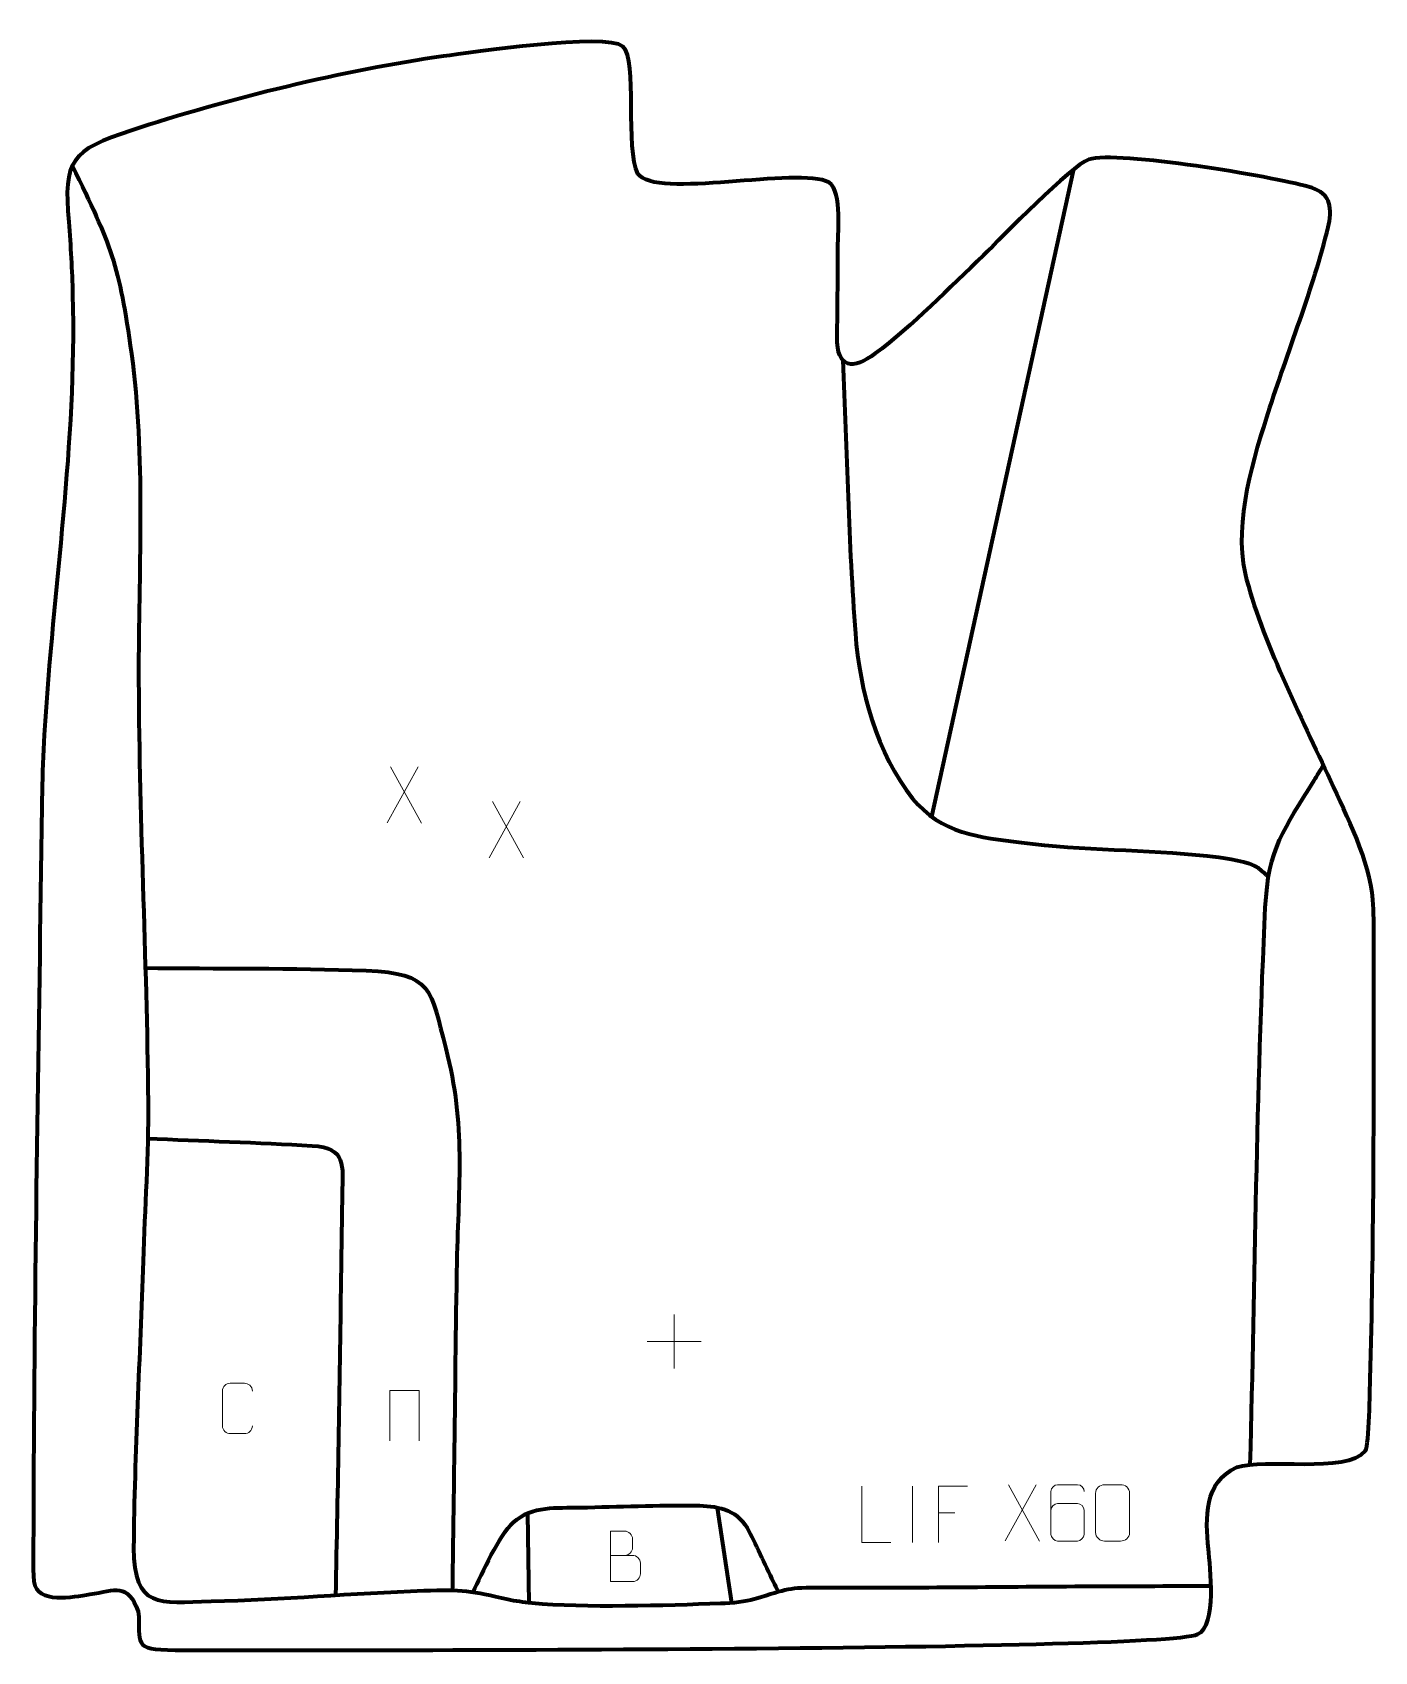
# Model space of a CAD drawing. Header units: millimetres. Extents: x 1040 to 1635, y 68 to 786.
import ezdxf

# ---------------------------------------------------------------- set-up
doc = ezdxf.new("R2010")
doc.units = ezdxf.units.MM
doc.header["$MEASUREMENT"] = 0
doc.layers.add('layer 2', color=7, linetype='Continuous')
doc.layers.add('layer 3', color=7, linetype='Continuous')

msp = doc.modelspace()

# ---------------------------------------------------------------- linework, layer by layer
at = {"layer": 'layer 2', "color": 142, "lineweight": 158}
for points, knots in [([(1057.7287, 726.5245), (1074.9482, 691.282), (1078.5369, 682.7469), (1083.9795, 643.1446), (1083.9795, 643.1446), (1090.0752, 597.9214), (1087.2765, 550.0864), (1087.1645, 504.3742), (1087.1645, 504.3742), (1087.1417, 439.9191), (1090.7733, 375.7266), (1091.353, 311.4051), (1091.353, 311.4051), (1091.5603, 288.3987), (1089.855, 264.0997), (1089.1303, 240.9218), (1089.1303, 240.9218), (1087.811, 198.7188), (1085.3246, 156.0039), (1084.935, 113.9121), (1084.935, 113.9121), (1085.0815, 86.7162), (1096.0604, 89.6041), (1119.2644, 90.1353), (1119.2644, 90.1353), (1150.8528, 90.8976), (1182.2319, 93.7551), (1213.6869, 94.9056), (1213.6869, 94.9056), (1230.2235, 95.5104), (1235.0332, 94.6761), (1250.9133, 91.0777), (1250.9133, 91.0777), (1254.1015, 90.3553), (1257.689, 89.837), (1261.5256, 89.4722), (1261.5256, 89.4722), (1284.9, 87.2499), (1320.6629, 88.4242), (1345.1399, 89.2853), (1345.1399, 89.2853), (1350.7765, 89.4835), (1356.1423, 90.0116), (1360.3088, 91.2447), (1360.3088, 91.2447), (1375.5175, 95.7458), (1374.3932, 96.4012), (1390.8166, 96.2906), (1390.8166, 96.2906), (1429.0785, 96.0329), (1467.546, 96.6699), (1505.8341, 96.8093), (1505.8341, 96.8093), (1524.7851, 96.8759), (1543.7361, 96.9407), (1562.6872, 97.0019)], [0, 0, 0, 0, 0.06666667, 0.06666667, 0.06666667, 0.06666667, 0.13333333, 0.13333333, 0.13333333, 0.13333333, 0.2, 0.2, 0.2, 0.2, 0.26666667, 0.26666667, 0.26666667, 0.26666667, 0.33333333, 0.33333333, 0.33333333, 0.33333333, 0.4, 0.4, 0.4, 0.4, 0.46666667, 0.46666667, 0.46666667, 0.46666667, 0.53333333, 0.53333333, 0.53333333, 0.53333333, 0.6, 0.6, 0.6, 0.6, 0.66666667, 0.66666667, 0.66666667, 0.66666667, 0.73333333, 0.73333333, 0.73333333, 0.73333333, 0.8, 0.8, 0.8, 0.8, 0.86666667, 0.86666667, 0.86666667, 0.86666667, 1, 1, 1, 1]), ([(1399.4028, 640.3145), (1401.1939, 600.0081), (1401.9573, 559.2935), (1404.967, 519.091), (1404.967, 519.091), (1406.8352, 494.1341), (1414.5462, 465.8937), (1430.3614, 446.051), (1430.3614, 446.051), (1442.9017, 430.3171), (1460.026, 428.8656), (1478.5697, 426.5239), (1478.5697, 426.5239), (1505.8589, 422.9826), (1533.568, 423.466), (1560.9988, 420.6254), (1560.9988, 420.6254), (1567.5693, 419.9087), (1575.8633, 418.8801), (1581.9356, 416.2298), (1581.9356, 416.2298), (1581.9356, 416.2298), (1582.7303, 415.8122), (1582.7303, 415.8122), (1582.7303, 415.8122), (1584.4546, 414.6503), (1586.1163, 413.1216), (1587.6608, 411.7238)], [0, 0, 0, 0, 0.125, 0.125, 0.125, 0.125, 0.25, 0.25, 0.25, 0.25, 0.375, 0.375, 0.375, 0.375, 0.5, 0.5, 0.5, 0.5, 0.625, 0.625, 0.625, 0.625, 0.75, 0.75, 0.75, 0.75, 1, 1, 1, 1]), ([(1580.1004, 150.7504), (1582.2332, 232.8222), (1582.8249, 315.7011), (1586.7501, 397.6303), (1586.7501, 397.6303), (1588.0169, 424.071), (1595.1762, 432.4439), (1608.3833, 453.9923), (1608.3833, 453.9923), (1609.7515, 456.2351), (1611.1296, 458.4714), (1612.51, 460.7068)], [0, 0, 0, 0, 0.25, 0.25, 0.25, 0.25, 0.5, 0.5, 0.5, 0.5, 1, 1, 1, 1]), ([(1089.519, 370.9208), (1122.2322, 370.5521), (1155.3564, 370.9605), (1188.0079, 369.7009), (1188.0079, 369.7009), (1217.7386, 368.554), (1216.4854, 361.6193), (1223.3624, 335.1809), (1223.3624, 335.1809), (1232.2493, 301.0155), (1228.9504, 275.0374), (1228.2484, 240.7236), (1228.2484, 240.7236), (1227.691, 211.2183), (1227.4383, 181.7071), (1227.038, 152.1992), (1227.038, 152.1992), (1226.9208, 143.6826), (1226.8034, 135.166), (1226.6861, 126.6493), (1226.6861, 126.6493), (1226.5481, 116.6298), (1226.4101, 106.6103), (1226.2721, 96.5908), (1226.2721, 96.5908), (1226.2721, 96.5908), (1226.2513, 95.0879), (1226.2513, 95.0879)], [0, 0, 0, 0, 0.125, 0.125, 0.125, 0.125, 0.25, 0.25, 0.25, 0.25, 0.375, 0.375, 0.375, 0.375, 0.5, 0.5, 0.5, 0.5, 0.625, 0.625, 0.625, 0.625, 0.75, 0.75, 0.75, 0.75, 1, 1, 1, 1]), ([(1090.8327, 295.3449), (1115.1418, 294.2462), (1139.9227, 293.567), (1164.1521, 292.1226), (1164.1521, 292.1226), (1179.4897, 291.2083), (1177.5709, 283.2824), (1177.4196, 270.7272), (1177.4196, 270.7272), (1177.2933, 260.2638), (1177.0881, 249.8193), (1176.9469, 239.3599), (1176.9469, 239.3599), (1176.9469, 239.3599), (1176.9276, 237.9224), (1176.9276, 237.9224), (1176.9276, 237.9224), (1176.3163, 189.5228), (1175.4248, 141.0972), (1174.4704, 92.7016)], [0, 0, 0, 0, 0.16666667, 0.16666667, 0.16666667, 0.16666667, 0.33333333, 0.33333333, 0.33333333, 0.33333333, 0.5, 0.5, 0.5, 0.5, 0.66666667, 0.66666667, 0.66666667, 0.66666667, 1, 1, 1, 1]), ([(1235.4479, 94.4189), (1239.4436, 102.3157), (1247.132, 119.6659), (1253.2388, 125.0924), (1253.2388, 125.0924), (1261.943, 132.8271), (1272.3313, 131.4399), (1283.1306, 131.7046), (1283.1306, 131.7046), (1299.8038, 132.106), (1317.5516, 132.8302), (1334.14, 132.6138), (1334.14, 132.6138), (1343.0727, 132.4972), (1352.1319, 131.1278), (1356.9295, 122.7721), (1356.9295, 122.7721), (1360.8179, 116), (1364.9007, 106.2712), (1368.5485, 98.8746), (1368.5485, 98.8746), (1369.2574, 97.4369), (1369.9664, 95.9994), (1370.6753, 94.5617)], [0, 0, 0, 0, 0.14285714, 0.14285714, 0.14285714, 0.14285714, 0.28571429, 0.28571429, 0.28571429, 0.28571429, 0.42857143, 0.42857143, 0.42857143, 0.42857143, 0.57142857, 0.57142857, 0.57142857, 0.57142857, 0.71428571, 0.71428571, 0.71428571, 0.71428571, 1, 1, 1, 1])]:
    msp.add_open_spline(points, degree=3, knots=knots, dxfattribs=at)
for points in [[(1438.739, 437.3501), (1438.739, 437.3501), (1501.8851, 724.9867), (1501.8851, 724.9867)], [(1343.6933, 131.5962), (1343.6933, 131.5962), (1350.0803, 89.5427), (1350.0803, 89.5427)], [(1259.5425, 129.1299), (1259.5425, 129.1299), (1260.1294, 89.1567), (1260.1294, 89.1567)]]:
    msp.add_open_spline(points, degree=3, dxfattribs=at)
at = {"layer": 'layer 2', "color": 250, "lineweight": 9}
for points in [[(1211.0827, 460.0552), (1211.0827, 460.0552), (1197.3421, 435.1594), (1197.3421, 435.1594)], [(1198.7967, 460.0552), (1198.7967, 460.0552), (1212.5373, 435.1017), (1212.5373, 435.1017)], [(1256.3417, 444.6865), (1256.3417, 444.6865), (1242.6011, 419.7907), (1242.6011, 419.7907)], [(1244.0557, 444.6865), (1244.0557, 444.6865), (1257.7963, 419.733), (1257.7963, 419.733)], [(1324.6441, 217.2648), (1324.6441, 217.2648), (1324.6441, 193.2869), (1324.6441, 193.2869)], [(1312.6552, 205.2758), (1312.6552, 205.2758), (1336.6331, 205.2758), (1336.6331, 205.2758)], [(1430.2946, 141.2301), (1430.2946, 141.2301), (1430.2946, 116.256), (1430.2946, 116.256)], [(1485.1687, 141.8169), (1485.1687, 141.8169), (1471.4281, 116.9211), (1471.4281, 116.9211)], [(1472.8827, 141.8169), (1472.8827, 141.8169), (1486.6233, 116.8634), (1486.6233, 116.8634)], [(1441.8576, 129.3401), (1441.8576, 129.3401), (1449.0257, 129.3401), (1449.0257, 129.3401)]]:
    msp.add_open_spline(points, degree=3, dxfattribs=at)
for points, knots in [([(1137.6177, 167.8866), (1137.4925, 165.8056), (1135.9903, 164.4804), (1134.0666, 164.4707), (1134.0666, 164.4707), (1131.978, 164.471), (1129.8894, 164.471), (1127.8011, 164.4707), (1127.8011, 164.4707), (1126.0769, 164.3763), (1124.3105, 166.0642), (1124.3205, 167.871), (1124.3205, 167.871), (1124.3209, 173.0392), (1124.3209, 178.2069), (1124.3205, 183.3743), (1124.3205, 183.3743), (1124.3243, 185.2894), (1125.8888, 186.8293), (1127.8167, 186.8172), (1127.8167, 186.8172), (1129.8997, 186.8172), (1131.9832, 186.8172), (1134.0666, 186.8172), (1134.0666, 186.8172), (1135.8101, 186.849), (1137.5938, 185.5131), (1137.6177, 183.3297)], [0, 0, 0, 0, 0.125, 0.125, 0.125, 0.125, 0.25, 0.25, 0.25, 0.25, 0.375, 0.375, 0.375, 0.375, 0.5, 0.5, 0.5, 0.5, 0.625, 0.625, 0.625, 0.625, 0.75, 0.75, 0.75, 0.75, 1, 1, 1, 1]), ([(1198.4933, 161.2922), (1198.4933, 161.2922), (1198.4933, 183.6425), (1198.4933, 183.6425), (1198.4933, 183.6425), (1198.4933, 183.6425), (1211.6116, 183.6425), (1211.6116, 183.6425), (1211.6116, 183.6425), (1211.6116, 183.6425), (1211.6116, 161.2922), (1211.6116, 161.2922)], [0, 0, 0, 0, 0.25, 0.25, 0.25, 0.25, 0.5, 0.5, 0.5, 0.5, 1, 1, 1, 1]), ([(1420.7691, 116.2662), (1420.7691, 116.2662), (1407.82, 116.2662), (1407.82, 116.2662), (1407.82, 116.2662), (1407.82, 116.2662), (1407.82, 141.2198), (1407.82, 141.2198)], [0, 0, 0, 0, 0.33333333, 0.33333333, 0.33333333, 0.33333333, 1, 1, 1, 1]), ([(1454.7316, 141.2198), (1454.7316, 141.2198), (1441.8576, 141.2198), (1441.8576, 141.2198), (1441.8576, 141.2198), (1441.8576, 141.2198), (1441.8576, 116.2662), (1441.8576, 116.2662)], [0, 0, 0, 0, 0.33333333, 0.33333333, 0.33333333, 0.33333333, 1, 1, 1, 1]), ([(1506.4557, 138.8808), (1506.4316, 140.2203), (1505.0754, 141.8735), (1503.5035, 141.8392), (1503.5035, 141.8392), (1500.5187, 141.8389), (1497.5335, 141.8389), (1494.5481, 141.8392), (1494.5481, 141.8392), (1493.329, 141.8541), (1491.6008, 140.4165), (1491.5958, 138.8808), (1491.5958, 138.8808), (1491.5961, 132.5203), (1491.5961, 126.1595), (1491.5958, 119.7988), (1491.5958, 119.7988), (1491.6005, 118.6359), (1493.329, 116.8648), (1494.5481, 116.8404), (1494.5481, 116.8404), (1497.5335, 116.8407), (1500.5187, 116.8407), (1503.5035, 116.8404), (1503.5035, 116.8404), (1504.7816, 116.8842), (1506.4513, 118.4987), (1506.4557, 119.7988), (1506.4557, 119.7988), (1506.4557, 123.3821), (1506.4557, 126.9652), (1506.4557, 130.5479), (1506.4557, 130.5479), (1506.4172, 132.0261), (1504.8345, 133.459), (1503.5035, 133.457), (1503.5035, 133.457), (1500.5187, 133.4573), (1497.5335, 133.4573), (1494.5481, 133.457), (1494.5481, 133.457), (1493.2186, 133.462), (1491.5756, 131.9547), (1491.6173, 130.5262)], [0, 0, 0, 0, 0.08333333, 0.08333333, 0.08333333, 0.08333333, 0.16666667, 0.16666667, 0.16666667, 0.16666667, 0.25, 0.25, 0.25, 0.25, 0.33333333, 0.33333333, 0.33333333, 0.33333333, 0.41666667, 0.41666667, 0.41666667, 0.41666667, 0.5, 0.5, 0.5, 0.5, 0.58333333, 0.58333333, 0.58333333, 0.58333333, 0.66666667, 0.66666667, 0.66666667, 0.66666667, 0.75, 0.75, 0.75, 0.75, 0.83333333, 0.83333333, 0.83333333, 0.83333333, 1, 1, 1, 1]), ([(1515.445, 141.8394), (1517.8111, 141.8394), (1520.1776, 141.8394), (1522.5441, 141.8394), (1522.5441, 141.8394), (1524.5246, 141.875), (1526.5506, 140.3807), (1526.5777, 137.9386), (1526.5777, 137.9386), (1526.5773, 132.1812), (1526.5773, 126.4234), (1526.5777, 120.6652), (1526.5777, 120.6652), (1526.4356, 118.3376), (1524.7292, 116.8553), (1522.5441, 116.8445), (1522.5441, 116.8445), (1520.1717, 116.8449), (1517.7993, 116.8449), (1515.4273, 116.8445), (1515.4273, 116.8445), (1513.4688, 116.7389), (1511.4624, 118.6268), (1511.4738, 120.6478), (1511.4738, 120.6478), (1511.4742, 126.4284), (1511.4742, 132.2087), (1511.4738, 137.9885), (1511.4738, 137.9885), (1511.4781, 140.1305), (1513.2552, 141.853), (1515.445, 141.8394)], [0, 0, 0, 0, 0.11111111, 0.11111111, 0.11111111, 0.11111111, 0.22222222, 0.22222222, 0.22222222, 0.22222222, 0.33333333, 0.33333333, 0.33333333, 0.33333333, 0.44444444, 0.44444444, 0.44444444, 0.44444444, 0.55555556, 0.55555556, 0.55555556, 0.55555556, 0.66666667, 0.66666667, 0.66666667, 0.66666667, 0.77777778, 0.77777778, 0.77777778, 0.77777778, 1, 1, 1, 1]), ([(1296.3796, 110.5203), (1299.6386, 110.5207), (1302.898, 110.5207), (1306.1577, 110.5203), (1306.1577, 110.5203), (1307.927, 110.5048), (1309.6499, 108.9498), (1309.6499, 107.114), (1309.6499, 107.114), (1309.6496, 106.1032), (1309.6496, 103.3719), (1309.6499, 102.3608), (1309.6499, 102.3608), (1309.6658, 100.6967), (1308.2845, 98.8929), (1306.2051, 98.9081), (1306.2051, 98.9081), (1302.9451, 98.9084), (1299.6854, 98.9084), (1296.4261, 98.9081), (1296.4261, 98.9081), (1296.4261, 106.3585), (1296.4261, 113.8086), (1296.4261, 121.2584), (1296.4261, 121.2584), (1298.5522, 121.2584), (1300.6786, 121.2584), (1302.8051, 121.2584), (1302.8051, 121.2584), (1304.3106, 121.2742), (1306.1886, 119.563), (1306.2045, 117.8053), (1306.2045, 117.8053), (1306.2041, 115.9547), (1306.2041, 115.824), (1306.2045, 113.9731), (1306.2045, 113.9731), (1306.2199, 112.1225), (1304.559, 110.5048), (1302.7586, 110.5203)], [0, 0, 0, 0, 0.09090909, 0.09090909, 0.09090909, 0.09090909, 0.18181818, 0.18181818, 0.18181818, 0.18181818, 0.27272727, 0.27272727, 0.27272727, 0.27272727, 0.36363636, 0.36363636, 0.36363636, 0.36363636, 0.45454545, 0.45454545, 0.45454545, 0.45454545, 0.54545455, 0.54545455, 0.54545455, 0.54545455, 0.63636364, 0.63636364, 0.63636364, 0.63636364, 0.72727273, 0.72727273, 0.72727273, 0.72727273, 0.81818182, 0.81818182, 0.81818182, 0.81818182, 1, 1, 1, 1])]:
    msp.add_open_spline(points, degree=3, knots=knots, dxfattribs=at)
at = {"layer": 'layer 3', "color": 242, "lineweight": 158}
msp.add_open_spline([(1056.1486, 701.6696), (1053.8129, 729.1931), (1057.0729, 733.2704), (1084.0381, 742.1931), (1084.0381, 742.1931), (1125.6469, 755.9613), (1179.5873, 769.0937), (1222.3031, 775.0401), (1222.3031, 775.0401), (1234.3752, 776.6817), (1294.5025, 785.6278), (1301.9225, 779.3225), (1301.9225, 779.3225), (1308.535, 773.7033), (1302.8484, 733.5162), (1308.583, 722.98), (1308.583, 722.98), (1315.9967, 711.3877), (1379.8476, 726.2891), (1393.3566, 719.0996), (1393.3566, 719.0996), (1399.2547, 714.9792), (1397.1578, 695.7592), (1397.1876, 688.5703), (1397.1876, 688.5703), (1397.2456, 675.835), (1397.0351, 663.3489), (1396.9107, 650.6399), (1396.9107, 650.6399), (1396.772, 636.458), (1403.8662, 635.9157), (1413.7508, 643.2181), (1413.7508, 643.2181), (1430.0927, 655.4424), (1446.8526, 672.6541), (1461.8531, 686.8979), (1461.8531, 686.8979), (1469.9386, 694.7935), (1500.6827, 726.5299), (1508.4262, 729.3003), (1508.4262, 729.3003), (1521.3356, 733.2765), (1590.0368, 721.7648), (1605.9984, 717.1364), (1605.9984, 717.1364), (1614.5452, 714.6581), (1616.1912, 710.682), (1615.2001, 701.8768), (1615.2001, 701.8768), (1609.1189, 674.9999), (1597.2841, 645.8917), (1588.7677, 619.2875), (1588.7677, 619.2875), (1581.6388, 597.0177), (1572.8077, 569.1735), (1577.9079, 545.7615), (1577.9079, 545.7615), (1585.1647, 516.3352), (1602.6891, 481.9013), (1615.649, 454.0002), (1615.649, 454.0002), (1622.9639, 438.2518), (1633.025, 418.4781), (1634.4245, 401.1467), (1634.4245, 401.1467), (1635.2159, 390.1729), (1634.8397, 376.4102), (1634.8572, 365.2934), (1634.8572, 365.2934), (1634.9352, 306.6903), (1634.8721, 247.1561), (1633.2551, 188.6263), (1633.2551, 188.6263), (1633.1489, 184.7851), (1632.8267, 159.3405), (1631.1408, 156.8286), (1631.1408, 156.8286), (1622.8044, 146.765), (1586.046, 153.7843), (1574.1474, 149.6119), (1574.1474, 149.6119), (1559.4162, 142.8923), (1560.2596, 127.2312), (1561.4945, 113.2482), (1561.4945, 113.2482), (1562.1907, 105.3647), (1565.5916, 79.2923), (1556.729, 75.5145), (1556.729, 75.5145), (1538.7355, 67.8445), (1151.9672, 68.4608), (1103.3427, 68.5412), (1103.3427, 68.5412), (1083.7404, 68.5736), (1088.2013, 71.7419), (1087.0267, 85.6865), (1087.0267, 85.6865), (1082.2539, 98.404), (1077.1058, 95.08), (1065.5109, 93.2522), (1065.5109, 93.2522), (1058.035, 92.0736), (1042.1726, 88.8035), (1040.7481, 98.9172), (1040.7481, 98.9172), (1040.053, 104.7939), (1040.4938, 116.6457), (1040.51, 122.8249), (1040.51, 122.8249), (1040.7718, 222.7854), (1042.5531, 323.1425), (1043.9716, 423.1197), (1043.9716, 423.1197), (1044.2183, 440.5081), (1044.2656, 456.9005), (1045.3052, 474.2361), (1045.3052, 474.2361), (1049.2504, 540.0165), (1059.6079, 602.7729), (1057.9123, 669.3453), (1057.9123, 669.3453), (1057.6368, 680.167), (1057.0451, 690.8819), (1056.1486, 701.6696)], degree=3, knots=[0, 0, 0, 0, 0.03125, 0.03125, 0.03125, 0.03125, 0.0625, 0.0625, 0.0625, 0.0625, 0.09375, 0.09375, 0.09375, 0.09375, 0.125, 0.125, 0.125, 0.125, 0.15625, 0.15625, 0.15625, 0.15625, 0.1875, 0.1875, 0.1875, 0.1875, 0.21875, 0.21875, 0.21875, 0.21875, 0.25, 0.25, 0.25, 0.25, 0.28125, 0.28125, 0.28125, 0.28125, 0.3125, 0.3125, 0.3125, 0.3125, 0.34375, 0.34375, 0.34375, 0.34375, 0.375, 0.375, 0.375, 0.375, 0.40625, 0.40625, 0.40625, 0.40625, 0.4375, 0.4375, 0.4375, 0.4375, 0.46875, 0.46875, 0.46875, 0.46875, 0.5, 0.5, 0.5, 0.5, 0.53125, 0.53125, 0.53125, 0.53125, 0.5625, 0.5625, 0.5625, 0.5625, 0.59375, 0.59375, 0.59375, 0.59375, 0.625, 0.625, 0.625, 0.625, 0.65625, 0.65625, 0.65625, 0.65625, 0.6875, 0.6875, 0.6875, 0.6875, 0.71875, 0.71875, 0.71875, 0.71875, 0.75, 0.75, 0.75, 0.75, 0.78125, 0.78125, 0.78125, 0.78125, 0.8125, 0.8125, 0.8125, 0.8125, 0.84375, 0.84375, 0.84375, 0.84375, 0.875, 0.875, 0.875, 0.875, 0.90625, 0.90625, 0.90625, 0.90625, 0.9375, 0.9375, 0.9375, 0.9375, 1, 1, 1, 1], dxfattribs=at)

doc.saveas('drawing.dxf')
